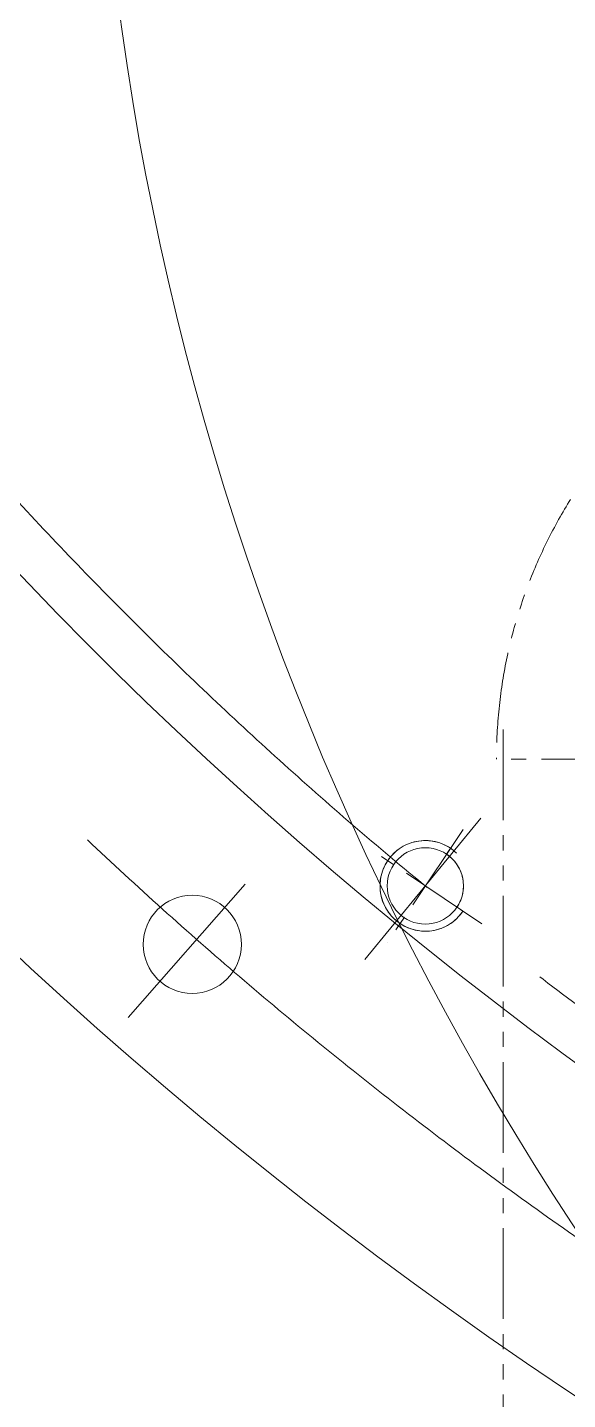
# Model space of a CAD drawing. Header units: millimetres. Extents: x 2 to 671028, y -1 to 511258.
# Drawn here: x 91636 to 93453, y 387091 to 391703 of the extents above; entities that cross this region are included whole.
import ezdxf

# ---------------------------------------------------------------- set-up
doc = ezdxf.new("R2010")
doc.units = ezdxf.units.MM
doc.header["$LTSCALE"] = 25.4
for name, pattern in [('CENTER', [50.800000000000004, 31.75, -6.35, 6.35, -6.35]), ('双点画线', [22, 12, -2, 2, -2, 2, -2]), ('点画线', [18, 12, -2, 2, -2])]:
    doc.linetypes.add(name, pattern=pattern)
for name, color, linetype, lineweight in [('CAXA1', 5, 'CENTER', 5), ('中心线层', 5, 'CENTER', 5), ('细实线层', 7, 'Continuous', 5)]:
    doc.layers.add(name, color=color, linetype=linetype, lineweight=lineweight)

msp = doc.modelspace()

# ---------------------------------------------------------------- linework, layer by layer
at = {"color": 7, "lineweight": 5}
for p, q in [((92893.3294340428, 388946.8349034382), (92886.69535932057, 388942.4021564193)), ((92900.18640908189, 388950.914374886), (92893.3294340428, 388946.8349034382)), ((92907.24748987965, 388954.6293892193), (92900.18640908189, 388950.914374886)), ((92914.49332256503, 388957.9697638346), (92907.24748987965, 388954.6293892193)), ((92921.90404677707, 388960.9263430059), (92914.49332256503, 388957.9697638346)), ((92929.45935026203, 388963.491022948), (92921.90404677707, 388960.9263430059)), ((92937.13852441664, 388965.6567740524), (92929.45935026203, 388963.491022948)), ((92944.92052120362, 388967.4176601429), (92937.13852441664, 388965.6567740524)), ((92952.78401068188, 388968.7688547631), (92944.92052120362, 388967.4176601429)), ((92960.70743957795, 388969.7066543755), (92952.78401068188, 388968.7688547631)), ((92968.66909035388, 388970.2284885336), (92960.70743957795, 388969.7066543755)), ((92976.6471406538, 388970.3329269317), (92968.66909035388, 388970.2284885336)), ((92984.6197231762, 388970.0196833134), (92976.6471406538, 388970.3329269317)), ((92992.5649856409, 388969.2896162465), (92984.6197231762, 388970.0196833134)), ((93000.4611506613, 388968.1447268112), (92992.5649856409, 388969.2896162465)), ((93008.28657538015, 388966.5881530576), (93000.4611506613, 388968.1447268112)), ((93016.01981084514, 388964.6241614497), (93008.28657538015, 388966.5881530576)), ((93023.63966079298, 388962.2581351487), (93016.01981084514, 388964.6241614497)), ((93031.12523974758, 388959.4965592648), (93023.63966079298, 388962.2581351487)), ((93038.45603026655, 388956.3470031028), (93031.12523974758, 388959.4965592648)), ((93045.61193917059, 388952.8180993575), (93038.45603026655, 388956.3470031028)), ((93052.57335259001, 388948.9195205232), (93045.61193917059, 388952.8180993575)), ((93045.95457347984, 388924.6573973466), (93059.32118978127, 388944.6619523222)), ((93059.32118978127, 388944.6619523222), (93052.57335259001, 388948.9195205232)), ((93059.32118978127, 388944.6619523222), (93059.32118978127, 388944.6619523222)), ((92847.9363173509, 388902.6148869198), (92843.67874916177, 388895.8670497285)), ((92852.54120521806, 388909.1306525383), (92847.9363173509, 388902.6148869198)), ((92847.9363173509, 388902.6148869198), (92847.9363173509, 388902.6148869198)), ((92857.48079106119, 388915.396487315), (92852.54120521806, 388909.1306525383)), ((92862.74153583795, 388921.3952170287), (92857.48079106119, 388915.396487315)), ((92868.30902021042, 388927.1103995871), (92862.74153583795, 388921.3952170287)), ((92874.16798404996, 388932.5263700673), (92868.30902021042, 388927.1103995871)), ((92880.3023684021, 388937.6282836734), (92874.16798404996, 388932.5263700673)), ((92886.69535932057, 388942.4021564193), (92880.3023684021, 388937.6282836734)), ((93051.44170006178, 388920.7794796802), (93045.95457347984, 388924.6573973466)), ((93045.95457347984, 388924.6573973466), (93045.95457347984, 388924.6573973466)), ((93056.71835220791, 388916.6197025491), (93051.44170006178, 388920.7794796802)), ((93061.7700669594, 388912.1894676064), (93056.71835220791, 388916.6197025491)), ((93066.58299794048, 388907.500917836), (93061.7700669594, 388912.1894676064)), ((93071.14395323097, 388902.5669042039), (93066.58299794048, 388907.500917836)), ((93075.44043155946, 388897.4009505124), (93071.14395323097, 388902.5669042039)), ((92827.97410822939, 388859.3135079718), (92826.01011661552, 388851.5802725068)), ((92830.34013455398, 388866.9333579196), (92827.97410822939, 388859.3135079718)), ((92833.10171040836, 388874.4189368861), (92830.34013455398, 388866.9333579196)), ((92836.25126657038, 388881.749727411), (92833.10171040836, 388874.4189368861)), ((92839.78017033338, 388888.9056363091), (92836.25126657038, 388881.749727411)), ((92843.67874916177, 388895.8670497285), (92839.78017033338, 388888.9056363091)), ((93079.46065658014, 388892.0172162782), (93075.44043155946, 388897.4009505124)), ((93083.19360916279, 388886.4304579492), (93079.46065658014, 388892.0172162782)), ((93086.62905750629, 388880.6559884297), (93083.19360916279, 388886.4304579492)), ((93089.75758531243, 388874.7096351449), (93086.62905750629, 388880.6559884297)), ((93092.57061749957, 388868.607696645), (93089.75758531243, 388874.7096351449)), ((93095.06044373996, 388862.3668979016), (93092.57061749957, 388868.607696645)), ((93097.22023958415, 388856.0043445228), (93095.06044373996, 388862.3668979016)), ((93099.04408517256, 388849.53747582), (93097.22023958415, 388856.0043445228)), ((92822.57858637162, 388827.9134203088), (92822.26534274146, 388819.9408377745)), ((92822.26534274146, 388819.9408377745), (92822.36978114545, 388811.9627874924)), ((92822.36978114545, 388811.9627874924), (92822.8916153036, 388804.0011367283)), ((92823.3086534325, 388835.8586827853), (92822.57858637162, 388827.9134203088)), ((92824.45354287382, 388843.7548477998), (92823.3086534325, 388835.8586827853)), ((92826.01011661552, 388851.5802725068), (92824.45354287382, 388843.7548477998)), ((93100.52698151059, 388842.98401703), (93099.04408517256, 388849.53747582)), ((93101.66486404686, 388836.3619307378), (93100.52698151059, 388842.98401703)), ((93102.45461393334, 388829.6893676082), (93101.66486404686, 388836.3619307378)), ((93102.103413295, 388802.8611484538), (93102.71822524257, 388809.5520983015)), ((93102.8940665176, 388822.9846166792), (93102.45461393334, 388829.6893676082)), ((93102.71822524257, 388809.5520983015), (93102.98201732784, 388816.2660552068)), ((93102.98201732784, 388816.2660552068), (93102.8940665176, 388822.9846166792)), ((92822.8916153036, 388804.0011367283), (92823.82941492776, 388796.0777078204)), ((92823.82941492776, 388796.0777078204), (92825.1806095302, 388788.2142183362)), ((92825.1806095302, 388788.2142183362), (92826.94149563853, 388780.4322215492)), ((92826.94149563853, 388780.4322215492), (92829.10724673103, 388772.7530473887)), ((92829.10724673103, 388772.7530473887), (92831.67192667312, 388765.1977439155)), ((92831.67192667312, 388765.1977439155), (92834.62850582674, 388757.7870196976)), ((93088.23224241845, 388758.1886776989), (93091.20404080022, 388764.2148886182)), ((93091.20404080022, 388764.2148886182), (93093.85637888554, 388770.3883727447)), ((93093.85637888554, 388770.3883727447), (93096.18198683746, 388776.6922089725)), ((93096.18198683746, 388776.6922089725), (93098.1744903488, 388783.1091189248)), ((93098.1744903488, 388783.1091189248), (93099.82842807639, 388789.6215143074)), ((93099.82842807639, 388789.6215143074), (93101.13926670961, 388796.2115450883)), ((93101.13926670961, 388796.2115450883), (93102.103413295, 388802.8611484538)), ((92834.62850582674, 388757.7870196976), (92837.96888047158, 388750.5411870182)), ((92837.96888047158, 388750.5411870182), (92841.6838947812, 388743.4801062085)), ((92841.6838947812, 388743.4801062085), (92845.76336625274, 388736.6231311813)), ((92845.76336625274, 388736.6231311813), (92850.19611326567, 388729.9890564472)), ((92850.19611326567, 388729.9890564472), (92854.96998599972, 388723.5960655347)), ((92854.96998599972, 388723.5960655347), (92860.07189962361, 388717.4616811884)), ((92860.07189962361, 388717.4616811884), (92865.48787008598, 388711.6027173312)), ((93080.9955523597, 388708.7815672363), (93086.56303670853, 388714.4967497948)), ((93081.36370021998, 388746.6436961933), (93084.94912933093, 388752.3262573869)), ((93101.36825519557, 388733.2770798978), (93081.36370021998, 388746.6436961933)), ((93081.36370021998, 388746.6436961933), (93081.36370021998, 388746.6436961933)), ((93084.94912933093, 388752.3262573869), (93088.23224241845, 388758.1886776989)), ((93086.56303670853, 388714.4967497948), (93091.82378148529, 388720.4954795085)), ((93091.82378148529, 388720.4954795085), (93096.76336732841, 388726.7613142792)), ((93096.76336732841, 388726.7613142792), (93101.36825519557, 388733.2770798978)), ((93101.36825519557, 388733.2770798978), (93101.36825519557, 388733.2770798978)), ((92865.48787008598, 388711.6027173312), (92871.2030526504, 388706.0352329705)), ((92871.2030526504, 388706.0352329705), (92877.20178236999, 388700.7744881997)), ((92877.20178236999, 388700.7744881997), (92883.4676171407, 388695.8349023566)), ((92883.4676171407, 388695.8349023566), (92889.9833827652, 388691.2300144953)), ((92889.9833827652, 388691.2300144953), (92896.73121995646, 388686.9724462943)), ((92896.73121995646, 388686.9724462943), (92903.69263337589, 388683.073867466)), ((92903.69263337589, 388683.073867466), (92910.84854227993, 388679.5449637207)), ((92910.84854227993, 388679.5449637207), (92918.1793327989, 388676.3954075528)), ((92918.1793327989, 388676.3954075528), (92925.6649117535, 388673.6338316748)), ((92925.6649117535, 388673.6338316748), (92933.284761725, 388671.2678053738)), ((92933.284761725, 388671.2678053738), (92941.01799718998, 388669.3038137658)), ((92941.01799718998, 388669.3038137658), (92948.84342188518, 388667.7472400123)), ((92948.84342188518, 388667.7472400123), (92956.73958690558, 388666.602350571)), ((92996.5205618646, 388667.1231120604), (93004.38405134286, 388668.4743066806)), ((93004.38405134286, 388668.4743066806), (93012.16604812983, 388670.2351927711)), ((93012.16604812983, 388670.2351927711), (93019.84522230811, 388672.4009438754)), ((93019.84522230811, 388672.4009438754), (93027.40052576941, 388674.9656238175)), ((93027.40052576941, 388674.9656238175), (93034.81124998145, 388677.922202983)), ((93034.81124998145, 388677.922202983), (93042.05708264316, 388681.2625776042)), ((93042.05708264316, 388681.2625776042), (93049.11816346459, 388684.9775919315)), ((93049.11816346459, 388684.9775919315), (93055.97513848003, 388689.0570633853)), ((93055.97513848003, 388689.0570633853), (93062.60921322591, 388693.4898104042)), ((93062.60921322591, 388693.4898104042), (93069.00220414437, 388698.2636831441)), ((93069.00220414437, 388698.2636831441), (93075.13658849652, 388703.3655967503)), ((93075.13658849652, 388703.3655967503), (93080.9955523597, 388708.7815672363)), ((92956.73958690558, 388666.602350571), (92964.68484939392, 388665.8722835101)), ((92964.68484939392, 388665.8722835101), (92972.65743191633, 388665.5590398918)), ((92972.65743191633, 388665.5590398918), (92980.63548219259, 388665.6634782898)), ((92980.63548219259, 388665.6634782898), (92988.59713294487, 388666.185312448)), ((92988.59713294487, 388666.185312448), (92996.5205618646, 388667.1231120604))]:
    msp.add_line(p, q, dxfattribs=at)
for centre, radius in [((101669.3690473909, 393069.6663581504), 9811.03989755458), ((92974.65228627324, 388817.9459834117), 128.3407263), ((92190.73071737401, 388621.3823175625), 165.1)]:
    msp.add_circle(centre, radius, dxfattribs=at)
for centre, radius, start, end in [((101675.9905718509, 399420.5573617356), 14795.5, 301.3557931603836, 238.5850138849788), ((101662.5244769191, 399420.5573617356), 13868.40000000001, 303.5084241406879, 236.5560396315401)]:
    msp.add_arc(centre, radius, start, end, dxfattribs=at)
msp.add_open_spline([(112198.5427856337, 409943.1789054616), (111307.2470530167, 410897.4012752193), (109271.0579454396, 412607.2829161896), (105648.3866610946, 414323.4293545559), (101648.9464515494, 415013.2322263655), (97577.23854547665, 414596.344339884), (93714.41176032666, 413143.8676988124), (90329.11237771678, 410718.7625545702), (87667.69709786214, 407468.2136954415), (85926.41424469519, 403609.8767344073), (85198.87912497595, 399395.78851696), (85693.17407084386, 395116.6753073484), (87239.8714190146, 391073.051955819), (89811.09554308541, 387548.4581325737), (93226.13137570788, 384790.0567672118), (97266.85880996696, 383002.3050718221), (101660.4092579354, 382303.5371758403), (106112.0030346209, 382788.5627114057), (110316.2048724221, 384409.2140055803), (113975.4500519028, 387087.7101671454), (116841.9189455209, 390638.1022690486), (118700.9587360326, 394836.9310792258), (119165.4301173266, 397877.9604662112), (119207.7309877658, 399400.358219332)], degree=3, knots=[0, 0, 0, 0, 6187.66602571643, 12450.35545818365, 18783.7763803084, 25175.55398044752, 31622.06567916289, 38124.71359481811, 44683.23785818888, 51298.55092183362, 57973.87072775419, 64697.01929391086, 71462.74865718019, 78273.5017955374, 85129.2788968426, 92030.08014527893, 98977.28584344212, 105969.7011519076, 113006.6229990649, 120087.9511856509, 127214.4959447548, 134386.4928486813, 141603.663266158, 141603.663266158, 141603.663266158, 141603.663266158], dxfattribs=at)
at = {"layer": 'CAXA1', "linetype": 'CENTER', "lineweight": 5, "ltscale": 3}
for p, q in [((93161.76283360533, 389045.9408449992), (92771.46424576062, 388570.3606396839)), ((92368.42255747206, 388824.0010280982), (91975.03902337253, 388375.4330782077))]:
    msp.add_line(p, q, dxfattribs=at)
for centre, radius in [((101675.9905718509, 399420.5573617356), 14351), ((101675.9905718509, 399420.5573617297), 13716)]:
    msp.add_circle(centre, radius, dxfattribs=at)
at = {"layer": '中心线层', "color": 7, "linetype": '点画线', "lineweight": 5}
for p, q in [((93101.6556415353, 389008.0199367834), (92847.64893098753, 388627.8720300341)), ((93164.72623964492, 388690.9426281438), (92784.57833290155, 388944.9493386797))]:
    msp.add_line(p, q, dxfattribs=at)
at = {"layer": '细实线层', "color": 7, "linetype": '双点画线', "lineweight": 5}
for p, q in [((93236.45752439684, 389343.5105044388), (93236.45752439684, 383321.7709622705)), ((94228.80134774931, 389244.4505044353), (93214.04875334109, 389244.4505044353))]:
    msp.add_line(p, q, dxfattribs=at)
msp.add_arc((94865.83010691125, 389244.4505167125), 1651.781353569533, 90, 180, dxfattribs=at)
at = {"layer": '细实线层', "color": 7, "lineweight": 5}
msp.add_arc((92974.65228627324, 388817.9459834117), 152.4, 46.25000000399819, 326.2500000004588, dxfattribs=at)

doc.saveas('drawing.dxf')
